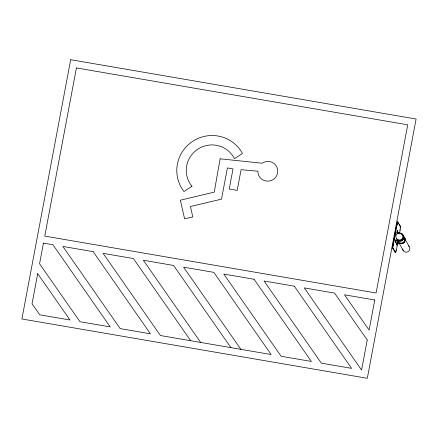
<?xml version="1.0" encoding="UTF-8"?>
<svg xmlns="http://www.w3.org/2000/svg" width="438" height="438" viewBox="0 0 438 438"><rect width="100%" height="100%" fill="white"/><g stroke="black" fill="none" stroke-linecap="round" stroke-linejoin="round"><path stroke-width="0.66" d="M393.105 245.001L393.017 246.003M396.948 240.5L398.12 240.703L396.368 250.021A3.241 0.367 -80.3 0 1 395.492 252.671L392.634 248.149A3.241 0.367 -80.3 0 1 392.946 244.492L396.708 224.519A3.241 0.367 -80.3 0 1 397.584 221.869L400.436 226.391A3.241 0.367 -80.3 0 1 400.129 230.049L399.5 233.377M393.762 241.486L394.392 238.162M394.638 236.832L395.262 233.509M395.514 232.184L395.766 230.853M396.39 227.53L397.047 224.207M395.492 252.671L392.99 248.209A3.241 0.367 -80.3 0 1 393.297 244.552L397.058 224.579A3.241 0.367 -80.3 0 1 397.934 221.929M398.262 233.492L396.899 232.956L397.304 230.804L397.66 230.864L397.326 232.616L401.471 233.509A3.964 3.898 -29.3 0 1 400.069 240.96L395.859 240.424L395.717 242.51L395.175 242.115L395.58 239.964L399.106 240.566A3.597 3.542 -29.3 0 0 401.317 233.837M395.366 242.449L395.58 239.964M397.091 233.29L397.304 230.804M395.717 242.51L395.859 240.424M397.66 230.864L397.518 232.95L397.326 232.616M403.754 236.58A3.964 3.898 -29.3 0 1 401.487 243.49L397.277 242.948L397.135 245.039L396.593 244.639L396.998 242.488L400.524 243.095L400.715 243.429M396.784 244.973L396.998 242.488M397.135 245.039L397.277 242.948M396.051 240.758L400.255 241.3A3.964 3.898 -29.3 0 0 403.212 235.146M397.463 243.287L401.673 243.824A3.964 3.898 -29.3 0 0 403.94 236.92M396.708 224.519L397.058 224.579M400.436 226.391L397.584 221.869M400.129 230.049L399.774 229.988A3.241 0.367 -80.3 0 0 399.834 229.682M397.496 231.138L397.846 231.198M398.082 233.049L399.21 233.24M396.899 232.956L398.662 233.257M395.175 242.115L395.53 242.176M398.952 243.128L400.124 243.331M396.593 244.639L396.948 244.7M392.946 244.492L393.297 244.552M392.634 248.149L392.99 248.209M396.018 249.961L396.368 250.021M400.337 233.438L401.662 233.848A3.964 3.898 -29.3 0 1 402.522 234.396M240.889 349.349L183.582 267.169L213.843 272.365L271.149 354.545L160.428 335.53L103.122 253.356L133.382 258.551L190.689 340.726M230.919 347.635L173.612 265.461L143.352 260.26L200.659 342.439M402.407 234.45L409.218 246.589M398.679 240.905L398.87 241.245M400.097 243.429L400.283 243.769M396.494 238.551L403.305 250.689M403.518 236.859A3.597 3.542 -29.3 0 1 400.524 243.095M404.756 238.699A3.597 3.542 -29.3 0 1 404.898 240.533M404.608 241.42A3.597 3.542 -29.3 0 1 403.398 242.833M402.566 243.265A3.597 3.542 -29.3 0 1 401.646 243.468M408.594 245.91A3.597 3.542 -29.3 0 1 407.882 251.79A3.597 3.542 -29.3 0 1 402.686 248.965M400.113 226.397A3.241 0.367 -80.3 0 1 400.113 227.612M395.853 250.76A3.241 0.367 -80.3 0 1 395.728 251.302M395.514 252.042A3.241 0.367 -80.3 0 1 395.142 252.611M403.338 236.175A3.597 3.542 -29.3 0 1 403.48 238.004M403.19 238.891A3.597 3.542 -29.3 0 1 401.98 240.303M220.117 158.819L214.242 192.145L180.357 200.193L184.617 218.858L192.791 216.914L190.421 206.522L221.524 199.137L227.393 167.935L233.016 168.898L229.233 189.008L237.199 190.377L241.097 169.665L257.883 171.22L257.894 172.183A9.997 9.833 -29.3 0 0 270.301 180.817A9.997 9.833 -29.3 0 0 276.893 167.086A9.997 9.833 -29.3 0 0 262.198 163.221L220.117 158.819M70.688 59.71L21.9 318.979L367.312 378.29L416.1 119.021L70.688 59.71M37.701 273.684L32.04 303.769L39.738 314.807L69.998 320.003L37.701 273.684M43.455 243.106L39.562 263.775L79.968 321.716L110.228 326.912L52.921 244.732L43.455 243.106M76.42 67.928L44.775 236.098L376.083 292.995L407.734 124.819L76.42 67.928M367.241 339.992L361.58 370.072L304.273 287.897L334.533 293.093L367.241 339.992M374.764 300.003L369.103 330.082L344.503 294.807L374.764 300.003M191.948 186.298L183.971 191.483A34.991 34.427 -29.3 0 1 192.813 141.26A34.991 34.427 -29.3 0 1 242.438 153.47L234.461 158.655L233.197 156.492A25.486 25.075 -29.3 0 0 197.932 149.095A25.486 25.075 -29.3 0 0 190.475 184.272L191.948 186.298M93.152 251.642L62.891 246.446L120.198 328.62L150.458 333.822L93.152 251.642M254.073 279.274L223.813 274.079L281.119 356.258L311.38 361.454L254.073 279.274M294.303 286.184L264.043 280.988L321.35 363.162L351.61 368.363L294.303 286.184M398.794 240.008A3.597 3.542 -29.3 0 0 402.834 235.277A3.597 3.542 -29.3 0 0 396.729 234.226A3.597 3.542 -29.3 0 0 398.794 240.008"/></g></svg>
